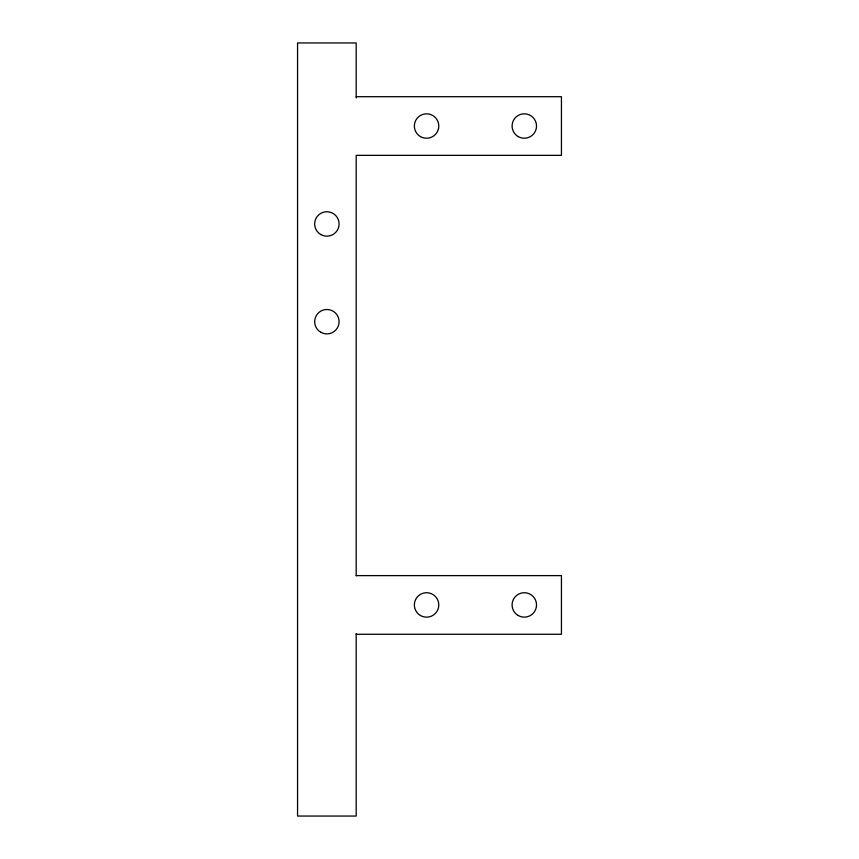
<?xml version="1.0" encoding="UTF-8"?>
<svg xmlns="http://www.w3.org/2000/svg" width="859" height="859" viewBox="0 0 859 859"><rect width="100%" height="100%" fill="white"/><g stroke="black" fill="none" stroke-linecap="round" stroke-linejoin="round"><path stroke-width="1.29" d="M356.195 96.702L561.442 96.702L561.442 155.35L356.195 155.35L356.195 575.798M356.195 575.616L561.442 575.616L561.442 634.264L356.195 634.264M356.195 97.98L356.195 42.95L297.558 42.95L297.558 816.05L356.195 816.05L356.195 633.513M320.772 332.272A12.219 12.219 0 0 0 339.09 321.696A12.219 12.219 0 0 0 320.772 311.119A12.219 12.219 0 0 0 320.772 332.272M320.772 234.539A12.219 12.219 0 0 0 339.09 223.963A12.219 12.219 0 0 0 320.772 213.376A12.219 12.219 0 0 0 320.772 234.539M518.192 136.602A12.219 12.219 0 0 0 536.521 126.026A12.219 12.219 0 0 0 518.192 115.45A12.219 12.219 0 0 0 518.192 136.602M518.192 615.516A12.219 12.219 0 0 0 536.521 604.94A12.219 12.219 0 0 0 518.192 594.353A12.219 12.219 0 0 0 518.192 615.516M420.459 615.516A12.219 12.219 0 0 0 438.788 604.94A12.219 12.219 0 0 0 420.459 594.353A12.219 12.219 0 0 0 420.459 615.516M420.459 136.602A12.219 12.219 0 0 0 438.788 126.026A12.219 12.219 0 0 0 420.459 115.45A12.219 12.219 0 0 0 420.459 136.602"/></g></svg>
